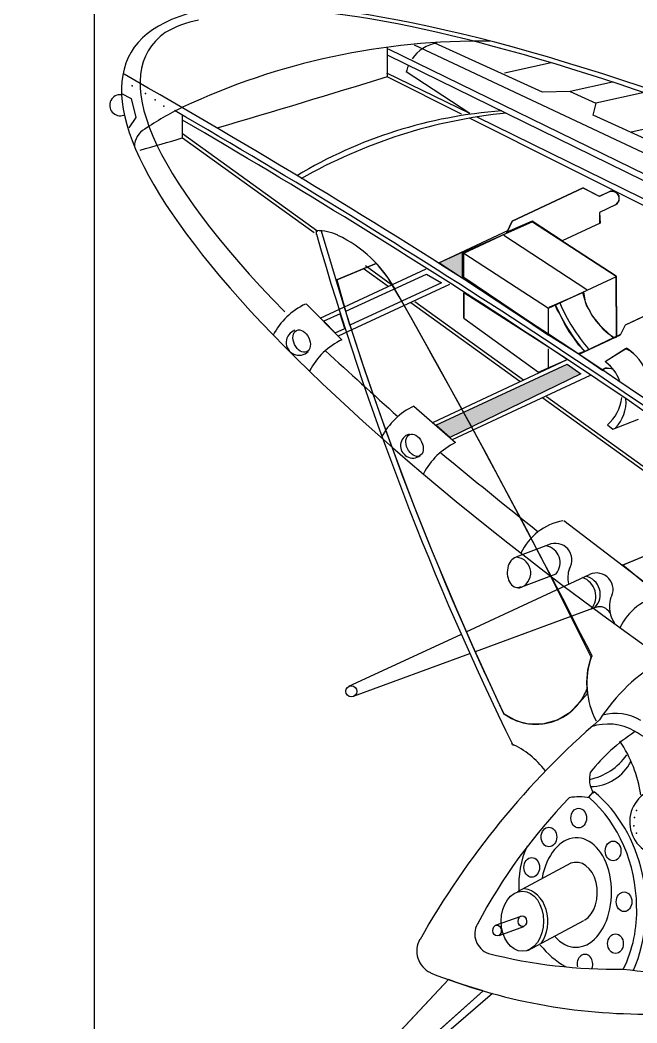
# Model space of a CAD drawing. Extents: x 4.3 to 16.6, y -10.2 to -1.3.
# Drawn here: x 4.347 to 6.547, y -6.957 to -3.382 of the extents above; entities that cross this region are included whole.
import ezdxf

# ---------------------------------------------------------------- set-up
doc = ezdxf.new("R2010")
doc.units = 0
doc.header["$MEASUREMENT"] = 0
doc.linetypes.add('0', pattern=[0])
doc.layers.get('0').update_dxf_attribs({"linetype": 'CONTINUOUS'})
doc.layers.add('1', color=7, linetype='CONTINUOUS')
doc.layers.add('2', color=7, linetype='CONTINUOUS')

# ---------------------------------------------------------------- blocks, each defined once
blk = doc.blocks.new('10')
at = {"color": 0, "linetype": '0'}
blk.add_arc((0, 0), 1, 316.0683, 334.0337, dxfattribs=at)
blk = doc.blocks.new('UNITCIRCLE0')
at = {"color": 0, "linetype": '0'}
blk.add_circle((0, 0), 1, dxfattribs=at)
blk = doc.blocks.new('11')
at = {"color": 0, "linetype": '0'}
blk.add_arc((0, 0), 1, 203.2148, 15.1529, dxfattribs=at)
blk = doc.blocks.new('12')
at = {"color": 0, "linetype": '0'}
blk.add_arc((0, 0), 1, 226.4925, 354.922, dxfattribs=at)
blk = doc.blocks.new('13')
at = {"color": 0, "linetype": '0'}
blk.add_arc((0, 0), 1, 143.5018, 75.0083, dxfattribs=at)
blk = doc.blocks.new('14')
at = {"color": 0, "linetype": '0'}
blk.add_arc((0, 0), 1, 244.33009, 323.38127, dxfattribs=at)
blk = doc.blocks.new('15')
at = {"color": 0, "linetype": '0'}
blk.add_arc((0, 0), 1, 270.51776, 322.7614, dxfattribs=at)
blk = doc.blocks.new('16')
at = {"color": 0, "linetype": '0'}
blk.add_arc((0, 0), 1, 243.8876, 106.5707, dxfattribs=at)
blk = doc.blocks.new('48')
at = {"color": 0, "linetype": '0'}
blk.add_arc((0, 0), 1, 276.07573, 64.48659, dxfattribs=at)
blk = doc.blocks.new('53')
at = {"color": 0, "linetype": '0'}
blk.add_arc((0, 0), 1, 8.74642, 200.53245, dxfattribs=at)
blk = doc.blocks.new('54')
at = {"color": 0, "linetype": '0'}
blk.add_arc((0, 0), 1, 354.739, 35.68498, dxfattribs=at)
blk = doc.blocks.new('70')
at = {"color": 0, "linetype": '0'}
blk.add_arc((0, 0), 1, 276.13047, 339.78506, dxfattribs=at)

msp = doc.modelspace()

# ---------------------------------------------------------------- linework, layer by layer
at = {"layer": '1', "color": 7, "linetype": '0'}
for p, q in [((6.209608, -3.639112), (5.825415, -3.464384)), ((5.657426, -3.583826), (5.657426, -3.479444)), ((5.659506, -3.484536), (8.479046, -4.864461)), ((7.662777, -4.37), (5.753192, -3.47195)), ((5.65842, -3.508118), (8.449362, -4.875276)), ((6.240618, -3.535164), (6.074039, -3.571612)), ((5.950812, -3.716092), (5.655211, -3.571291)), ((5.950812, -3.716092), (5.724303, -3.566527)), ((5.657426, -3.584824), (5.919932, -3.716599)), ((6.458992, -3.604265), (6.308226, -3.637253)), ((4.708462, -3.644297), (4.743013, -3.662395)), ((6.308226, -3.637253), (6.210176, -3.639612)), ((6.308226, -3.637253), (6.399902, -3.678946)), ((6.572452, -3.640945), (6.400074, -3.678661)), ((4.743013, -3.662395), (4.760289, -3.730264)), ((6.400074, -3.678661), (6.389761, -3.721194)), ((4.760289, -3.730264), (4.734376, -3.766461)), ((4.926636, -3.802776), (4.926636, -3.721306)), ((5.950591, -3.73199), (6.981974, -4.249732)), ((7.021298, -4.240477), (5.977177, -3.729007)), ((7.243222, -4.109194), (6.390131, -3.721214)), ((6.796127, -3.722508), (6.525859, -3.781644)), ((4.926571, -3.787118), (5.408515, -4.134909)), ((4.926802, -3.802097), (5.395296, -4.140182)), ((6.355425, -3.980622), (6.10173, -4.09896)), ((6.355869, -3.981572), (6.412084, -4.009791)), ((6.452305, -3.992702), (6.412724, -4.011163)), ((6.413362, -4.067791), (6.413362, -4.106007)), ((6.470564, -4.041245), (6.413655, -4.067791)), ((5.929205, -4.212988), (6.173016, -4.09926)), ((6.101687, -4.098864), (6.08353, -4.136905)), ((6.17431, -4.102035), (6.47265, -4.295815)), ((6.415215, -4.106007), (6.279831, -4.169158)), ((5.40369, -4.147181), (5.40369, -4.134132)), ((5.840065, -4.24772), (6.088662, -4.131761)), ((6.071426, -4.149586), (6.368319, -4.342425)), ((5.929205, -4.212988), (6.231803, -4.409531)), ((5.929205, -4.30027), (5.929205, -4.212988)), ((5.476368, -4.308846), (5.619026, -4.249067)), ((5.417436, -4.444857), (5.794535, -4.268957)), ((5.569937, -4.266212), (5.659012, -4.330492)), ((5.578181, -4.257348), (5.671248, -4.324509)), ((5.482895, -4.508407), (5.879507, -4.323406)), ((6.231803, -4.409531), (6.473176, -4.296942)), ((6.47265, -4.295815), (6.473882, -4.507804)), ((5.929205, -4.444402), (5.929205, -4.354403)), ((6.757881, -4.351521), (6.504185, -4.469858)), ((5.367611, -4.393867), (5.494221, -4.522772)), ((5.739819, -4.388806), (6.12857, -4.669345)), ((5.755115, -4.38503), (6.142142, -4.664325)), ((6.231803, -4.503944), (6.231803, -4.409531)), ((5.929205, -4.444402), (6.196066, -4.636979)), ((6.504141, -4.469762), (6.487974, -4.503639)), ((6.340275, -4.57302), (6.488154, -4.504041)), ((6.231803, -4.621926), (6.231803, -4.554869)), ((6.43631, -4.597588), (6.508754, -4.552052)), ((5.820801, -4.815331), (6.295539, -4.593887)), ((6.420672, -4.629601), (6.435409, -4.622727)), ((6.460207, -4.626967), (6.434544, -4.621926)), ((5.889523, -4.877359), (6.380491, -4.648344)), ((6.210703, -4.728615), (6.83454, -5.178802)), ((6.224275, -4.723596), (6.846757, -5.172807)), ((5.751112, -4.75864), (5.900036, -4.888651)), ((6.441836, -4.824841), (6.460459, -4.840449)), ((6.460459, -4.840449), (6.552221, -4.805032)), ((7.014335, -5.109013), (6.492902, -5.326219)), ((6.285867, -5.165524), (6.635221, -5.433503)), ((6.231018, -5.253001), (6.114739, -5.296994)), ((5.937546, -5.563085), (6.37762, -5.358627)), ((6.135759, -5.402432), (6.258145, -5.356128)), ((6.401414, -5.475489), (5.969995, -5.633812)), ((5.51988, -5.757131), (5.918613, -5.57188)), ((5.950003, -5.641149), (5.534956, -5.793464)), ((6.389589, -6.134217), (6.373663, -6.152757)), ((6.122344, -6.488887), (6.312341, -6.385679)), ((6.042122, -6.608315), (6.133603, -6.575877)), ((6.157528, -6.698253), (6.357377, -6.592095)), ((6.054788, -6.645174), (6.143454, -6.612736)), ((5.874152, -6.801876), (5.489368, -7.214285)), ((6.031897, -6.852285), (5.429635, -7.368838)), ((5.998662, -6.842486), (5.499481, -7.288479))]:
    msp.add_line(p, q, dxfattribs=at)
for points in [[(6.083117, -4.139805), (6.101687, -4.098864), (6.355425, -3.980622), (6.412084, -4.009791), (6.452305, -3.992702), (6.46003, -3.992661), (6.472528, -3.997489), (6.481411, -4.008709), (6.482228, -4.026696), (6.470564, -4.041245), (6.413655, -4.067791), (6.413362, -4.067791), (6.415215, -4.106007), (6.279831, -4.169158), (6.173181, -4.098677), (6.085426, -4.137386)], [(5.929205, -4.30027), (6.230914, -4.505119), (6.231803, -4.503944), (6.337142, -4.57044), (6.360236, -4.563183), (6.339452, -4.541409), (6.320977, -4.514797), (6.304812, -4.493022), (6.288647, -4.463991), (6.270172, -4.427702), (6.260935, -4.413186), (6.256316, -4.398671), (6.233222, -4.405929), (6.355617, -4.352703), (6.362545, -4.386574), (6.367164, -4.40109), (6.37871, -4.420444), (6.385638, -4.43496), (6.397185, -4.449476), (6.413351, -4.46883), (6.427207, -4.483346), (6.454918, -4.507539), (6.464156, -4.514797), (6.473393, -4.512377), (6.47265, -4.295815), (6.17431, -4.102035), (5.926082, -4.212385), (5.926082, -4.301899), (6.233222, -4.505119)], [(5.840065, -4.24772), (5.923773, -4.209965), (5.923773, -4.301899), (5.840065, -4.24772)], [(5.476368, -4.308846), (5.513703, -4.440378), (5.56601, -4.60084), (5.629652, -4.785739), (5.708761, -5.002025), (5.760929, -5.137516), (5.810677, -5.262038), (5.899198, -5.473513), (5.960103, -5.612288), (6.02177, -5.747803), (6.070751, -5.85398), (6.117698, -5.879615), (6.159672, -5.890352), (6.211422, -5.890635), (6.263456, -5.876408), (6.308223, -5.849541), (6.341551, -5.815359), (6.370111, -5.782803), (6.367816, -5.743422), (6.371944, -5.69868), (6.377072, -5.675178), (6.383861, -5.653126), (6.209797, -5.305963), (6.008625, -4.927791), (5.841288, -4.622091), (5.743899, -4.447683), (5.699192, -4.368456), (5.658065, -4.300305), (5.62552, -4.258224), (5.616889, -4.249619), (5.476368, -4.308846)], [(5.50816, -4.420571), (5.795718, -4.287569), (5.849874, -4.318834), (5.522763, -4.470292), (5.50816, -4.421527)], [(5.929205, -4.354403), (5.929205, -4.444402), (6.196066, -4.636979), (6.297884, -4.592214), (6.230914, -4.548666), (5.929205, -4.354403)], [(5.43058, -4.45595), (5.470739, -4.497064), (5.505422, -4.481766), (5.488178, -4.429389), (5.43058, -4.45595)], [(5.82909, -4.826886), (6.297957, -4.60908), (6.34638, -4.64302), (5.879895, -4.870433)], [(6.495449, -5.325202), (7.014553, -5.109142), (7.049628, -5.129719), (7.067866, -5.142947), (7.073478, -5.148827), (7.076284, -5.159115), (7.07909, -5.170873), (7.07909, -5.173813), (6.57121, -5.386933), (6.495449, -5.323732)], [(5.874152, -6.801876), (5.509498, -7.192284), (5.499481, -7.288479), (5.998662, -6.842486), (5.963136, -6.832213), (5.924531, -6.819797), (5.903741, -6.812761), (5.874152, -6.801876)]]:
    msp.add_lwpolyline(points, close=True, dxfattribs=at)
msp.add_lwpolyline([(6.758323, -4.352469), (6.504185, -4.469858), (6.487974, -4.503639), (6.340275, -4.57302), (6.340275, -4.57302), (6.424897, -4.630923), (6.431825, -4.623665), (6.443373, -4.623661), (6.459301, -4.624329), (6.444997, -4.609728), (6.432811, -4.599787), (6.505724, -4.553505), (6.524479, -4.562819), (6.534819, -4.571464), (6.544304, -4.580758), (6.554496, -4.59261)], dxfattribs=at)
msp.add_circle((5.528174, -5.774983), 0.019685, dxfattribs=at)
for centre, radius, start, end in [((5.0666, -3.786901), 0.412862, 101.61525, 119.312454), ((5.983714, -5.948654), 2.490928, 89.097839, 115.116524), ((5.856068, -3.597756), 0.135415, 99.96431, 145.162811), ((5.856068, -3.597756), 0.135415, 158.068726, 166.666412), ((-8.62222, -27.059162), 27.008156, 53.705814, 60.39917), ((-6.658872, 36.231228), 41.676384, 286.315918, 287.188354), ((4.704144, -3.686049), 0.037477, 83.383682, 290.225098), ((5.442276, -4.738949), 1.166018, 116.258041, 123.918182), ((-8.633821, -27.078835), 27.008156, 53.740147, 59.931244), ((6.181042, -5.345517), 1.643208, 94.093307, 121.017342), ((6.265233, -5.550159), 1.845231, 95.705017, 119.780502), ((-8.641554, -27.092142), 27.008156, 53.763405, 59.842464), ((4.827146, -3.833633), 0.072099, 119.716248, 179.912643), ((-6.658872, 36.231228), 41.676384, 285.924072, 286.138641), ((6.457103, -4.018826), 0.026329, 300.941223, 100.274742), ((16.092016, -1.080809), 11.119108, 196.00087, 206.076202), ((5.405008, -4.31228), 0.179234, 65.134087, 90.37957), ((16.111164, -1.074614), 11.119108, 195.968674, 205.475189), ((5.293116, -4.553429), 0.444566, 28.464441, 65.119003), ((-22.584906, -20.380962), 32.502159, 26.948812, 29.570082), ((6.606295, -4.296555), 0.259547, 192.44104, 236.96524), ((5.471632, -4.620695), 0.250137, 115.350243, 152.60379), ((6.861226, -4.136752), 0.642335, 203.269592, 220.669128), ((6.846528, -4.144451), 0.642335, 203.269592, 220.669128), ((5.341373, -4.531598), 0.045616, 108.038055, 315.900696), ((5.60173, -4.747779), 0.250137, 115.350243, 152.60379), ((33.996323, 26.665396), 42.317886, 227.553802, 228.024796), ((6.42099, -4.697106), 0.169538, 17.535892, 58.824051), ((6.351271, -4.715856), 0.14159, 19.915333, 53.087101), ((6.375275, -4.743047), 0.132372, 34.001163, 34.315414), ((6.351271, -4.715856), 0.14159, 309.398438, 355.187805), ((6.375275, -4.743047), 0.132372, 315.765472, 4.375979), ((5.858209, -4.98469), 0.250137, 115.350243, 152.60379), ((5.747537, -4.899704), 0.043804, 107.96125, 307.195007), ((6.007132, -5.114702), 0.250137, 115.350243, 152.60379), ((22.926641, 15.789394), 26.847431, 230.494812, 231.448685), ((6.319438, -5.369633), 0.205747, 100.444672, 154.99765), ((6.255747, -5.306629), 0.059055, 327.801178, 114.755821), ((6.211406, -5.316432), 0.06127, 320.143738, 78.531967), ((6.112663, -5.352799), 0.055637, 283.869171, 86.313042), ((6.391452, -5.370106), 0.091513, 159.525711, 193.358963), ((6.402503, -5.412184), 0.059055, 327.801178, 114.755821), ((6.328317, -5.436857), 0.071716, 321.297577, 70.53051), ((6.350134, -5.429392), 0.065875, 315.142639, 78.406784), ((6.391452, -5.370106), 0.091513, 218.258423, 219.829315), ((6.55411, -5.47295), 0.105774, 163.919342, 215.435501), ((6.672519, -5.635842), 0.205747, 100.444672, 154.99765), ((6.41356, -5.513456), 0.0401, 25.324112, 110.344025), ((6.648957, -5.746802), 0.281161, 159.974228, 208.26683), ((6.978666, -6.244558), 0.674855, 120.248962, 146.956696), ((6.186606, -5.697623), 0.194601, 233.462921, 338.98761), ((6.470495, -6.026898), 0.173472, 58.683491, 105.568886), ((8.335991, -8.100733), 2.94022, 130.847061, 150.642471), ((6.442805, -6.079194), 0.187663, 59.633644, 108.594688), ((6.888752, -6.463539), 0.646768, 122.802322, 141.755417), ((5.964322, -6.255523), 0.323045, 37.819614, 65.228638), ((6.107603, -6.209413), 0.457175, 8.231208, 34.210201), ((6.336476, -5.881714), 0.211008, 281.125366, 325.548828), ((6.378702, -5.950017), 0.164725, 270.552795, 333.38504), ((6.464386, -6.087191), 0.087566, 163.812485, 215.038422), ((6.643035, -6.240201), 0.122343, 92.566139, 333.690399), ((7.713511, -7.522925), 1.963642, 135.812805, 152.108246), ((6.340684, -6.335839), 0.184969, 78.524452, 100.981613), ((6.46314, -6.464859), 0.338138, 155.813522, 183.822876), ((6.082251, -6.559931), 0.463552, 333.752106, 2.317674), ((6.041653, -6.639809), 0.073308, 150.878571, 250.151337), ((5.846982, -6.700367), 0.085347, 150.82338, 244.476761), ((6.46314, -6.464859), 0.338138, 219.434402, 239.486755), ((6.463589, -4.954596), 1.810358, 255.709366, 271.089874), ((6.575355, -4.862624), 2.062545, 248.218063, 270.694214), ((6.801836, -4.562155), 2.223449, 262.146057, 272.396912)]:
    msp.add_arc(centre, radius, start, end, dxfattribs=at)
at = {"layer": '1', "color": 7}
for p in [(4.747333, -3.617149), (4.794841, -3.644297), (4.829392, -3.66692), (4.859625, -3.689543), (6.54457, -6.199162), (6.535271, -6.254364), (6.538371, -6.22514), (6.54457, -6.280342)]:
    msp.add_point(p, dxfattribs=at)
at = {"layer": '1', "color": 7, "linetype": 'Continuous'}
for points in [[(5.840065, -4.24772), (5.923773, -4.209965), (5.840065, -4.24772), (5.923773, -4.301899)], [(5.82909, -4.826886), (6.297957, -4.60908), (5.879895, -4.870433), (6.34638, -4.64302)]]:
    msp.add_solid(points, dxfattribs=at)
at = {"layer": '2', "color": 7, "linetype": '0'}
msp.add_line((4.611597, -1.306733), (4.611597, -10.161223), dxfattribs=at)

# ---------------------------------------------------------------- block references
at = {"layer": '1', "color": 7}
for name, p, xscale, yscale, rotation in [('48', (8.885575, -5.840381), 4.759241, 1.047324, 150.562347), ('70', (8.869786, -5.8073), 4.724809, 1.012321, 150.818008), ('54', (8.891713, -5.83676), 4.712212999999999, 0.965936, 150.185486), ('53', (6.120424, -5.351315), 0.054038, 0.036246, 89.99968), ('10', (6.264747, -6.530613), 0.682088, 0.62388, 90.021713), ('14', (6.123461, -6.547076), 0.515299, 0.455491, 90.18177800000001), ('15', (6.123461, -6.547076), 0.491929, 0.421997, 90.19627399999999), ('13', (6.329934, -6.492045), 0.195134, 0.126207, 89.568825), ('11', (6.329934, -6.492045), 0.107867, 0.075296, 90.159813), ('12', (6.138201, -6.5943), 0.115845, 0.091107, 90.459076), ('16', (6.361235, -6.747396), 0.035089, 0.027912, 90.000038)]:
    msp.add_blockref(name, p, dxfattribs=dict(at, xscale=xscale, yscale=yscale, rotation=rotation))
at = {"layer": '1', "color": 7, "linetype": '0'}
for p, xscale, yscale, rotation in [((5.351244, -4.526824), 0.042151, 0.027992, 115.513809), ((5.753699, -4.897723), 0.042151, 0.027992, 115.513809), ((6.338905, -6.2269), 0.035089, 0.027912, 90.000038), ((6.23284, -6.294155), 0.035089, 0.027912, 90.00004600000001), ((6.461719, -6.343865), 0.035089, 0.027912, 90.00004600000001), ((6.171432, -6.402348), 0.035089, 0.027912, 90.00004600000001), ((6.138201, -6.5943), 0.107143, 0.075497, 89.97402199999999), ((6.500796, -6.525161), 0.035089, 0.027912, 90.00004600000001), ((6.138201, -6.5943), 0.01928, 0.015122, 92.766548), ((6.047752, -6.627481), 0.01928, 0.015122, 92.76655600000001), ((6.470093, -6.674292), 0.035089, 0.027912, 90.00004600000001)]:
    msp.add_blockref('UNITCIRCLE0', p, dxfattribs=dict(at, xscale=xscale, yscale=yscale, rotation=rotation))

doc.saveas('drawing.dxf')
